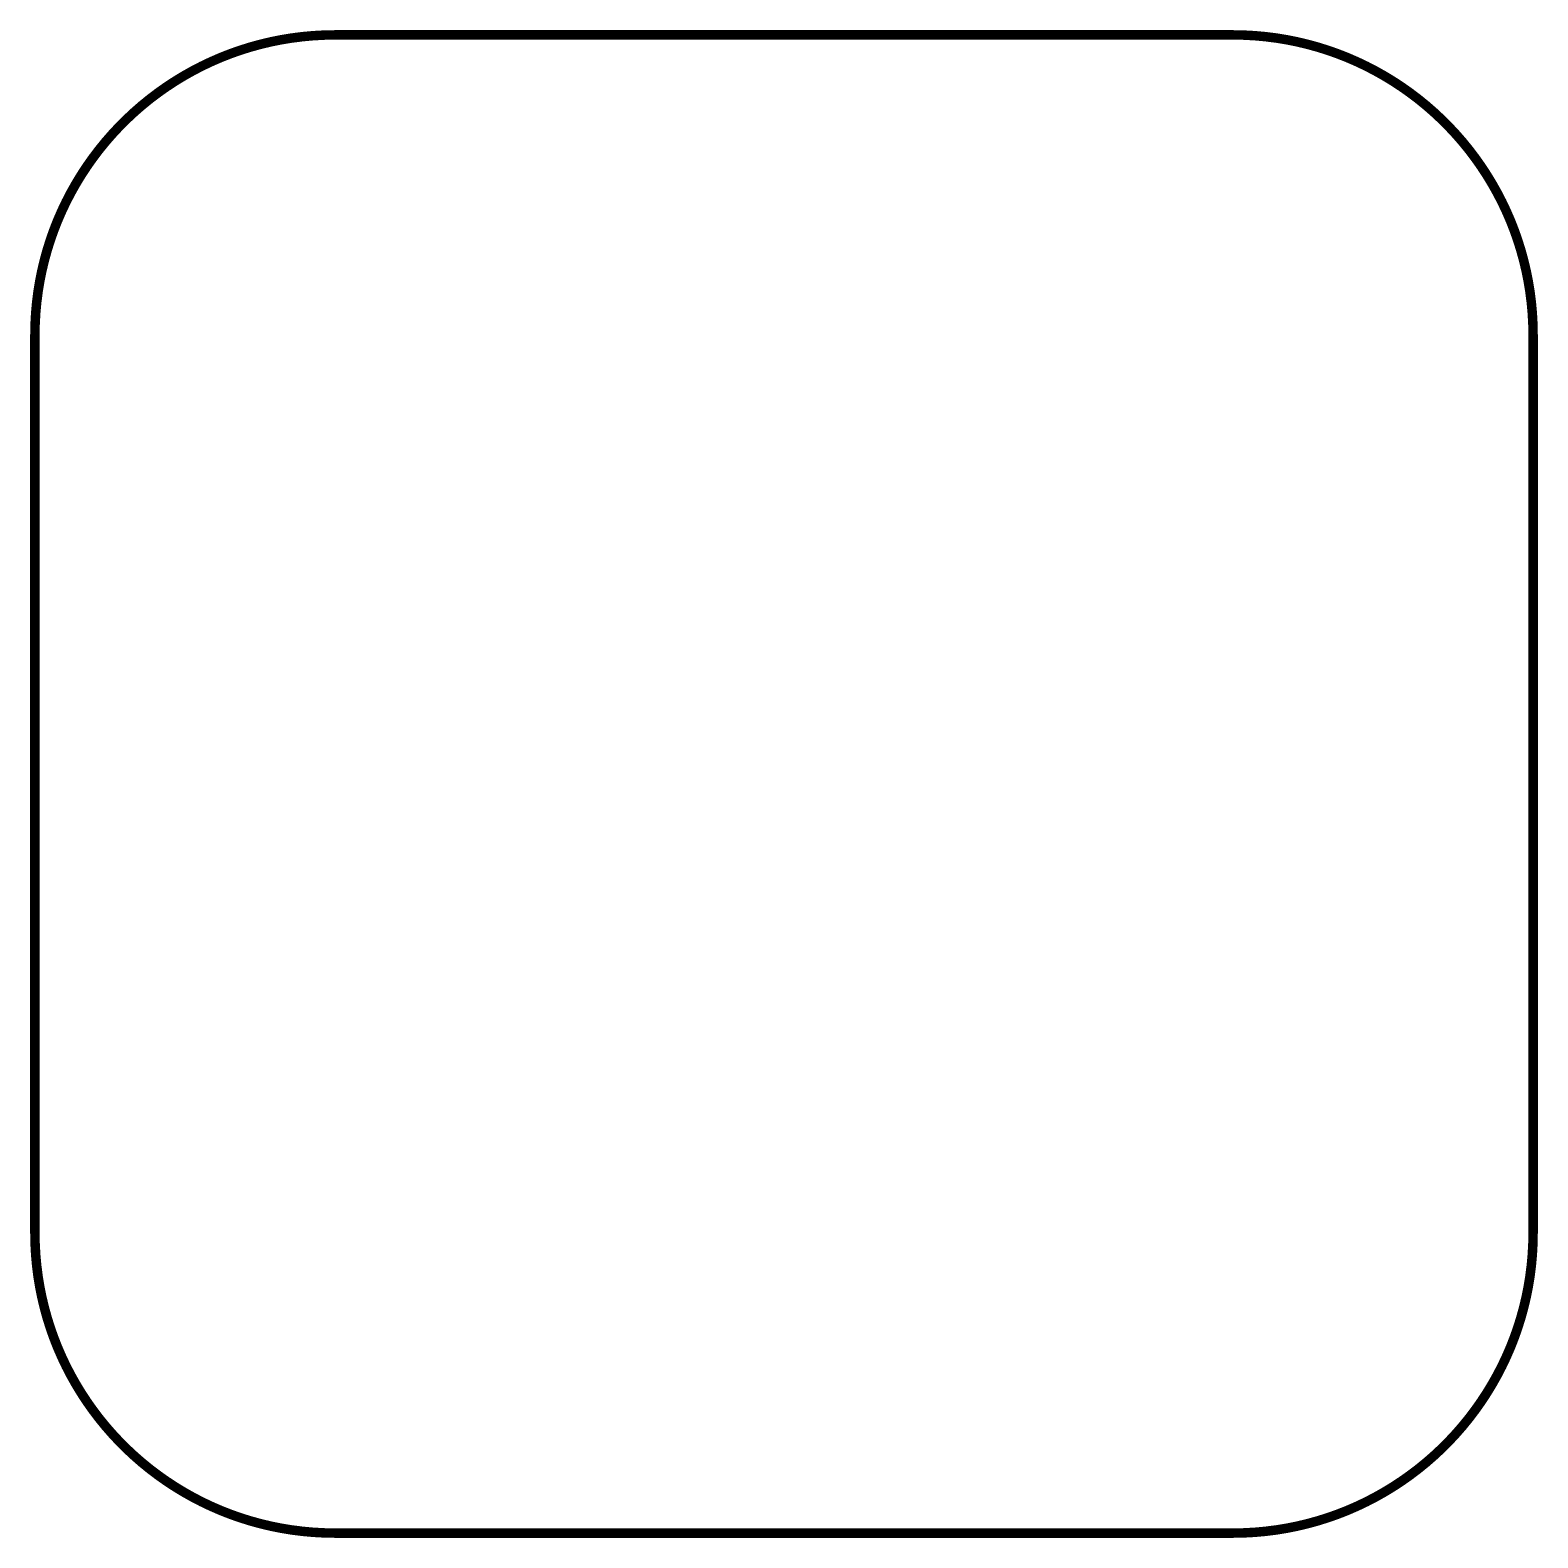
# Model space of a CAD drawing. Extents: x 0.05 to 1.63, y 0.05 to 1.63.
import ezdxf

# ---------------------------------------------------------------- set-up
doc = ezdxf.new("R2010")
doc.units = 0
doc.header["$LTSCALE"] = 0.166667
doc.layers.add('FOREGROUND', color=7, linetype='CONTINUOUS')

msp = doc.modelspace()

# ---------------------------------------------------------------- linework, layer by layer
at = {"layer": 'FOREGROUND', "linetype": 'CONTINUOUS', "const_width": 0.01}
msp.add_lwpolyline([(1.313333, 0.05), (1.324942, 0.050218), (1.336445, 0.050848), (1.347836, 0.051882), (1.359106, 0.053315), (1.37025, 0.055139), (1.381259, 0.057346), (1.392127, 0.059929), (1.402847, 0.062882), (1.413411, 0.066197), (1.423813, 0.069868), (1.434044, 0.073886), (1.444099, 0.078245), (1.453969, 0.082938), (1.463649, 0.087957), (1.47313, 0.093296), (1.482406, 0.098947), (1.491469, 0.104904), (1.500312, 0.111158), (1.508929, 0.117704), (1.517312, 0.124533), (1.525453, 0.131639), (1.533347, 0.139015), (1.540985, 0.146653), (1.548361, 0.154547), (1.555467, 0.162688), (1.562296, 0.171071), (1.568842, 0.179688), (1.575096, 0.188531), (1.581053, 0.197594), (1.586704, 0.20687), (1.592043, 0.216351), (1.597062, 0.226031), (1.601755, 0.235901), (1.606114, 0.245956), (1.610132, 0.256187), (1.613803, 0.266589), (1.617118, 0.277153), (1.620071, 0.287873), (1.622654, 0.298741), (1.624861, 0.30975), (1.626685, 0.320894), (1.628118, 0.332164), (1.629152, 0.343555), (1.629782, 0.355058), (1.63, 0.366667), (1.63, 1.313333), (1.629782, 1.324944), (1.629152, 1.336448), (1.628117, 1.34784), (1.626684, 1.359112), (1.62486, 1.370257), (1.622653, 1.381268), (1.620068, 1.392137), (1.617115, 1.402858), (1.613799, 1.413423), (1.610128, 1.423825), (1.606108, 1.434058), (1.601748, 1.444114), (1.597054, 1.453985), (1.592034, 1.463666), (1.586694, 1.473147), (1.581041, 1.482424), (1.575083, 1.491488), (1.568827, 1.500332), (1.562281, 1.508949), (1.55545, 1.517332), (1.548342, 1.525474), (1.540965, 1.533367), (1.533325, 1.541006), (1.52543, 1.548381), (1.517287, 1.555488), (1.508903, 1.562317), (1.500284, 1.568862), (1.491439, 1.575116), (1.482374, 1.581073), (1.473097, 1.586723), (1.463614, 1.592062), (1.453933, 1.59708), (1.44406, 1.601773), (1.434004, 1.606131), (1.42377, 1.610148), (1.413367, 1.613817), (1.402802, 1.617131), (1.39208, 1.620083), (1.38121, 1.622665), (1.370199, 1.624871), (1.359054, 1.626693), (1.347782, 1.628124), (1.33639, 1.629156), (1.324885, 1.629784), (1.313275, 1.63), (0.366608, 1.63), (0.355001, 1.62978), (0.343499, 1.629148), (0.33211, 1.628112), (0.320841, 1.626677), (0.309699, 1.624852), (0.298692, 1.622644), (0.287825, 1.620059), (0.277107, 1.617104), (0.266545, 1.613788), (0.256145, 1.610117), (0.245916, 1.606097), (0.235863, 1.601737), (0.225994, 1.597044), (0.216316, 1.592024), (0.206837, 1.586684), (0.197563, 1.581033), (0.188501, 1.575076), (0.179659, 1.568821), (0.171045, 1.562275), (0.162663, 1.555446), (0.154523, 1.54834), (0.146632, 1.540964), (0.138995, 1.533326), (0.131621, 1.525433), (0.124516, 1.517292), (0.117689, 1.508909), (0.111144, 1.500293), (0.104891, 1.49145), (0.098936, 1.482388), (0.093286, 1.473113), (0.087948, 1.463632), (0.08293, 1.453954), (0.078238, 1.444084), (0.07388, 1.43403), (0.069863, 1.4238), (0.066193, 1.413399), (0.062879, 1.402836), (0.059927, 1.392118), (0.057344, 1.381251), (0.055137, 1.370243), (0.053314, 1.359101), (0.051882, 1.347832), (0.050847, 1.336442), (0.050218, 1.324941), (0.05, 1.313333), (0.05, 0.366667), (0.050218, 0.355058), (0.050848, 0.343555), (0.051882, 0.332164), (0.053315, 0.320894), (0.055139, 0.30975), (0.057346, 0.298741), (0.059929, 0.287873), (0.062882, 0.277153), (0.066197, 0.266589), (0.069868, 0.256187), (0.073886, 0.245956), (0.078245, 0.235901), (0.082938, 0.226031), (0.087957, 0.216351), (0.093296, 0.20687), (0.098947, 0.197594), (0.104904, 0.188531), (0.111158, 0.179688), (0.117704, 0.171071), (0.124533, 0.162688), (0.131639, 0.154547), (0.139015, 0.146653), (0.146653, 0.139015), (0.154547, 0.131639), (0.162688, 0.124533), (0.171071, 0.117704), (0.179688, 0.111158), (0.188531, 0.104904), (0.197594, 0.098947), (0.20687, 0.093296), (0.216351, 0.087957), (0.226031, 0.082938), (0.235901, 0.078245), (0.245956, 0.073886), (0.256187, 0.069868), (0.266589, 0.066197), (0.277153, 0.062882), (0.287873, 0.059929), (0.298741, 0.057346), (0.30975, 0.055139), (0.320894, 0.053315), (0.332164, 0.051882), (0.343555, 0.050848), (0.355058, 0.050218), (0.366667, 0.05)], close=True, dxfattribs=at)

doc.saveas('drawing.dxf')
